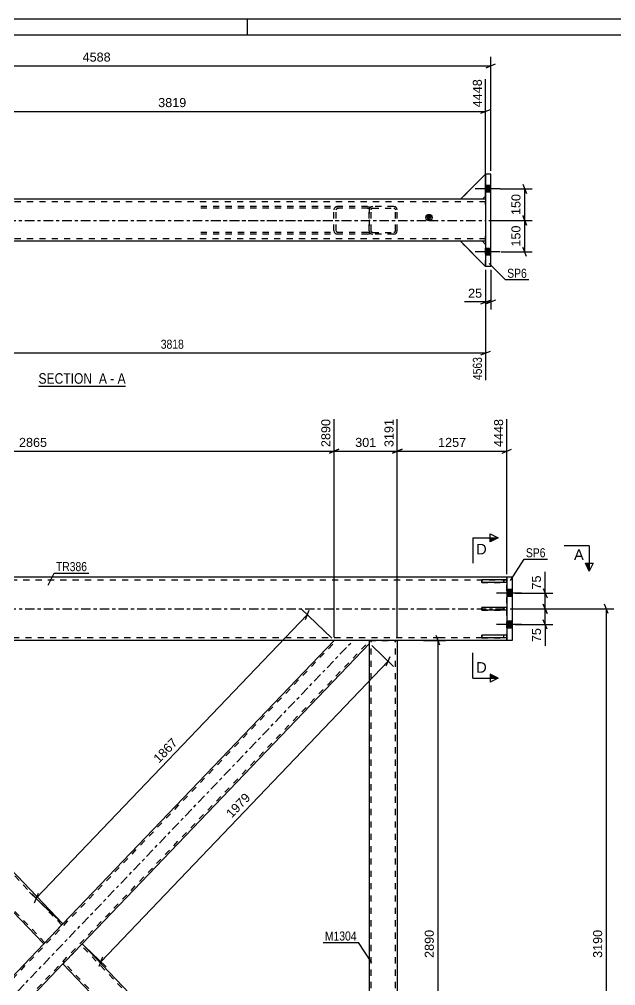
# Model space of a CAD drawing. Header units: millimetres. Extents: x 0 to 841, y 0 to 594.
# Drawn here: x 138.6 to 327.8, y 287.3 to 594 of the extents above; entities that cross this region are included whole.
import ezdxf

# ---------------------------------------------------------------- set-up
doc = ezdxf.new("R2010")
doc.units = ezdxf.units.MM
doc.linetypes.add('DXK_LINE_DOT2', pattern=[3.9198, 1.9599, -1.9599])
doc.linetypes.add('DXK_LINE_DOT3', pattern=[5.9187, 2.979, -0.9799, 0.9799, -0.9799])
doc.styles.add('Arial', font='ARIAL.TTF', dxfattribs={"height": 0.2})
doc.styles.add('Arial Narrow', font='ARIALN.TTF', dxfattribs={"height": 0.2})

# ---------------------------------------------------------------- blocks, each defined once
blk = doc.blocks.new('Unknown-318890635-1126')
at = {"color": 5, "linetype": 'Continuous'}
for p, q in [((841, 594), (0, 594)), ((211, 589), (211, 594)), ((836, 589), (5, 589))]:
    blk.add_line(p, q, dxfattribs=at)
blk = doc.blocks.new('Unknown-318890635-16 - 2944')
at = {"color": 6, "linetype": 'Continuous'}
blk.add_line((144.72, 477.62), (172.37, 477.62), dxfattribs=at)
at = {"color": 0, "linetype": 'Continuous'}
blk.add_wipeout([(162.83, 478.37), (162.83, 481.87), (144.72, 481.87), (144.72, 478.37)], dxfattribs=at)
at = {"color": 7, "linetype": 'Continuous', "style": 'Arial Narrow'}
blk.add_text('SECTION ', height=3.34, dxfattribs=at).set_placement((144.72, 478.37))
at = {"color": 0, "linetype": 'Continuous'}
blk.add_wipeout([(166.44, 478.37), (166.44, 481.87), (163.88, 481.87), (163.88, 478.37)], dxfattribs=at)
blk.add_wipeout([(168.76, 478.37), (168.76, 481.87), (167.49, 481.87), (167.49, 478.37)], dxfattribs=at)
at = {"color": 7, "linetype": 'Continuous', "style": 'Arial Narrow'}
blk.add_text('A', height=3.34, dxfattribs=at).set_placement((163.88, 478.37))
at = {"color": 0, "linetype": 'Continuous'}
blk.add_wipeout([(172.37, 478.37), (172.37, 481.87), (169.81, 481.87), (169.81, 478.37)], dxfattribs=at)
at = {"color": 7, "linetype": 'Continuous', "style": 'Arial Narrow'}
for s, p in [('A', (169.81, 478.37)), ('-', (167.49, 478.37))]:
    blk.add_text(s, height=3.34, dxfattribs=at).set_placement(p)
blk = doc.blocks.new('Part-318890635-4358 - 4290')
at = {"color": 7, "linetype": 'DXK_LINE_DOT2'}
for p, q in [((249.74, 396.93), (258.54, 396.93)), ((249.74, 395.96), (249.74, 396.93)), ((250.27, 204.26), (250.27, 396.93)), ((258.01, 204.26), (258.01, 396.93)), ((249.74, 204.26), (249.74, 205.23)), ((258.54, 204.26), (249.74, 204.26))]:
    blk.add_line(p, q, dxfattribs=at)
at = {"color": 2, "linetype": 'Continuous'}
for p, q in [((249.74, 205.23), (249.74, 395.96)), ((258.54, 396.93), (258.54, 204.26))]:
    blk.add_line(p, q, dxfattribs=at)
blk = doc.blocks.new('Part-318890635-4352 - 4290')
at = {"color": 2, "linetype": 'Continuous'}
for p, q in [((153.21, 295), (158.56, 300.6)), ((249.74, 205.23), (158.56, 300.6)), ((152.47, 294.23), (153.21, 295)), ((238.49, 204.26), (152.47, 294.23)), ((249.74, 204.78), (249.74, 205.23)), ((249.76, 204.26), (249.74, 204.78))]:
    blk.add_line(p, q, dxfattribs=at)
at = {"color": 7, "linetype": 'DXK_LINE_DOT2'}
for p, q in [((249.74, 204.46), (158.19, 300.21)), ((152.53, 294.29), (153.21, 295)), ((152.84, 294.61), (152.87, 294.64)), ((239.23, 204.26), (152.84, 294.61)), ((249.76, 204.26), (238.49, 204.26)), ((249.74, 204.26), (249.74, 204.46)), ((249.74, 204.28), (249.74, 204.26))]:
    blk.add_line(p, q, dxfattribs=at)
blk = doc.blocks.new('Part-318890635-4362 - 4290')
at = {"color": 2, "linetype": 'Continuous'}
for p, q in [((285.31, 406.53), (285.31, 407.33)), ((293.31, 407.33), (285.31, 407.33)), ((293.31, 406.53), (285.31, 406.53)), ((293.31, 406.53), (293.31, 407.33))]:
    blk.add_line(p, q, dxfattribs=at)
at = {"color": 7, "linetype": 'DXK_LINE_DOT2'}
for p, q in [((292.31, 406.53), (292.31, 407.33)), ((293.31, 407.33), (293.31, 407.33)), ((293.31, 407.33), (293.31, 407.33)), ((293.31, 406.53), (293.31, 406.53)), ((293.31, 406.53), (293.31, 406.53))]:
    blk.add_line(p, q, dxfattribs=at)
blk = doc.blocks.new('Part-318890635-4377 - 4290')
at = {"color": 7, "linetype": 'DXK_LINE_DOT2'}
for p, q in [((55.2, 204.46), (239.23, 396.93)), ((65.72, 204.26), (249.74, 396.73)), ((249.76, 396.93), (238.49, 396.93)), ((249.74, 396.73), (249.74, 396.93)), ((152.47, 306.96), (146.38, 300.6)), ((152.47, 294.23), (158.56, 300.6)), ((66.45, 204.26), (55.19, 204.26)), ((55.2, 204.26), (55.2, 204.46))]:
    blk.add_line(p, q, dxfattribs=at)
at = {"color": 7, "linetype": 'DXK_LINE_DOT3'}
blk.add_line((60.37, 204.26), (244.58, 396.93), dxfattribs=at)
at = {"color": 2, "linetype": 'Continuous'}
for p, q in [((238.49, 396.93), (152.47, 306.96)), ((249.74, 395.96), (158.56, 300.6)), ((249.74, 396.41), (249.76, 396.93)), ((249.74, 395.96), (249.74, 396.41)), ((55.2, 205.23), (146.38, 300.6)), ((66.45, 204.26), (152.47, 294.23)), ((55.2, 204.78), (55.19, 204.26)), ((55.2, 205.23), (55.2, 204.78))]:
    blk.add_line(p, q, dxfattribs=at)
blk = doc.blocks.new('Part-318890635-4360 - 4290')
at = {"color": 2, "linetype": 'Continuous'}
for p, q in [((285.31, 398.53), (285.31, 398.56)), ((293.31, 398.56), (285.31, 398.56)), ((285.31, 397.76), (285.31, 398.53)), ((293.31, 397.76), (285.31, 397.76)), ((293.31, 397.76), (293.31, 398.56))]:
    blk.add_line(p, q, dxfattribs=at)
at = {"color": 7, "linetype": 'DXK_LINE_DOT2'}
for p, q in [((285.31, 398.53), (285.31, 398.53)), ((292.31, 397.76), (292.31, 398.56)), ((293.31, 398.56), (293.31, 398.56)), ((293.31, 398.56), (293.31, 398.56)), ((293.31, 397.76), (293.31, 397.76)), ((293.31, 397.76), (293.31, 397.76))]:
    blk.add_line(p, q, dxfattribs=at)
blk = doc.blocks.new('Part-318890635-4318 - 4290')
at = {"color": 7, "linetype": 'DXK_LINE_DOT2'}
for p, q in [((293.31, 416.1), (285.31, 416.1)), ((285.31, 416.1), (285.31, 415.3)), ((285.31, 415.3), (293.31, 415.3)), ((292.31, 416.1), (292.31, 415.3)), ((293.31, 415.3), (293.31, 416.1))]:
    blk.add_line(p, q, dxfattribs=at)
blk = doc.blocks.new('Part-318890635-4319 - 4290')
at = {"color": 7, "linetype": 'DXK_LINE_DOT2'}
for p, q in [((293.31, 398.56), (285.31, 398.56)), ((285.31, 398.56), (285.31, 397.76)), ((285.31, 397.76), (293.31, 397.76)), ((292.31, 397.76), (292.31, 398.56)), ((293.31, 397.76), (293.31, 398.56))]:
    blk.add_line(p, q, dxfattribs=at)
blk = doc.blocks.new('Part-318890635-4324 - 4290')
at = {"color": 7, "linetype": 'DXK_LINE_DOT2'}
for p, q in [((45.8, 416.93), (45.8, 396.93)), ((63.47, 416.93), (45.8, 416.93)), ((45.8, 416.13), (271.87, 416.13)), ((271.97, 416.13), (293.31, 416.13)), ((293.31, 396.93), (293.31, 416.93)), ((271.87, 397.73), (45.8, 397.73)), ((63.47, 396.93), (45.8, 396.93)), ((293.31, 397.73), (271.97, 397.73))]:
    blk.add_line(p, q, dxfattribs=at)
at = {"color": 2, "linetype": 'Continuous'}
for p, q in [((271.87, 416.93), (63.47, 416.93)), ((293.31, 416.93), (271.97, 416.93)), ((271.87, 396.93), (63.47, 396.93)), ((293.31, 396.93), (271.97, 396.93))]:
    blk.add_line(p, q, dxfattribs=at)
at = {"color": 7, "linetype": 'DXK_LINE_DOT3'}
for p, q in [((45.8, 406.93), (271.87, 406.93)), ((271.97, 406.93), (293.31, 406.93))]:
    blk.add_line(p, q, dxfattribs=at)
blk = doc.blocks.new('Bolt-318890635-4325 - 4290')
at = {"linetype": 'Continuous'}
for points in [[(293.31, 413.03), (293.31, 410.83), (294.97, 410.83), (294.97, 413.03)], [(293.31, 413.03), (293.31, 410.83), (294.97, 410.83), (294.97, 413.03)], [(293.31, 403.03), (293.31, 400.83), (294.97, 400.83), (294.97, 403.03)], [(293.31, 403.03), (293.31, 400.83), (294.97, 400.83), (294.97, 403.03)]]:
    blk.add_hatch(color=1, dxfattribs=at).paths.add_polyline_path(points)
at = {"color": 1, "linetype": 'Continuous'}
for p, q in [((297.91, 411.93), (289.97, 411.93)), ((297.91, 411.93), (289.97, 411.93)), ((294.97, 413.03), (293.31, 413.03)), ((294.97, 413.03), (293.31, 413.03)), ((294.97, 410.83), (293.31, 410.83)), ((294.97, 410.83), (293.31, 410.83)), ((297.91, 401.93), (289.97, 401.93)), ((297.91, 401.93), (289.97, 401.93)), ((294.97, 403.03), (293.31, 403.03)), ((294.97, 403.03), (293.31, 403.03)), ((294.97, 400.83), (293.31, 400.83)), ((294.97, 400.83), (293.31, 400.83))]:
    blk.add_line(p, q, dxfattribs=at)
blk = doc.blocks.new('Part-318890635-4382 - 4290')
at = {"color": 2, "linetype": 'Continuous'}
for p, q in [((294.97, 416.93), (293.31, 416.93)), ((293.31, 416.93), (293.31, 396.93)), ((294.97, 416.93), (294.97, 396.93)), ((294.97, 396.93), (293.31, 396.93))]:
    blk.add_line(p, q, dxfattribs=at)
blk = doc.blocks.new('Part-318890635-4341 - 4290')
at = {"color": 7, "linetype": 'DXK_LINE_DOT2'}
for p, q in [((66.45, 396.93), (55.19, 396.93)), ((55.2, 396.41), (55.19, 396.93)), ((55.2, 396.73), (55.2, 396.93)), ((146.75, 300.98), (55.2, 396.73)), ((55.2, 395.96), (55.2, 396.41)), ((58.28, 392.74), (55.2, 395.96)), ((152.1, 306.58), (65.71, 396.93)), ((146.75, 300.98), (146.78, 301.01))]:
    blk.add_line(p, q, dxfattribs=at)
at = {"color": 2, "linetype": 'Continuous'}
for p, q in [((152.47, 306.96), (66.45, 396.93)), ((146.38, 300.6), (58.28, 392.74)), ((152.47, 306.96), (146.38, 300.6))]:
    blk.add_line(p, q, dxfattribs=at)
blk = doc.blocks.new('Part-318890635-4359 - 4290')
at = {"color": 7, "linetype": 'DXK_LINE_DOT2'}
for p, q in [((293.31, 407.33), (285.31, 407.33)), ((285.31, 407.33), (285.31, 406.53)), ((285.31, 406.53), (293.31, 406.53)), ((292.31, 406.53), (292.31, 407.33)), ((293.31, 406.53), (293.31, 407.33))]:
    blk.add_line(p, q, dxfattribs=at)
blk = doc.blocks.new('Part-318890635-4361 - 4290')
at = {"color": 2, "linetype": 'Continuous'}
for p, q in [((285.31, 415.33), (285.31, 416.1)), ((293.31, 416.1), (285.31, 416.1)), ((285.31, 415.3), (285.31, 415.33)), ((293.31, 415.3), (285.31, 415.3)), ((293.31, 416.1), (293.31, 415.3))]:
    blk.add_line(p, q, dxfattribs=at)
at = {"color": 7, "linetype": 'DXK_LINE_DOT2'}
for p, q in [((285.31, 415.33), (285.31, 415.33)), ((292.31, 415.3), (292.31, 416.1)), ((293.31, 416.1), (293.31, 416.1)), ((293.31, 416.1), (293.31, 416.1)), ((293.31, 415.3), (293.31, 415.3)), ((293.31, 415.3), (293.31, 415.3))]:
    blk.add_line(p, q, dxfattribs=at)
blk = doc.blocks.new('Part-318890635-3047 - 2944')
at = {"color": 7, "linetype": 'DXK_LINE_DOT2'}
for p, q in [((249.12, 534.61), (194.78, 534.61)), ((249.12, 534.08), (194.78, 534.08)), ((238.54, 533.96), (238.42, 533.55)), ((239.16, 533.55), (239.22, 533.75)), ((239.9, 534.61), (239.33, 534.53)), ((239.62, 534.04), (239.9, 534.08)), ((249.12, 534.61), (249.69, 534.53)), ((249.12, 534.08), (249.4, 534.04)), ((249.4, 534.04), (249.64, 533.93)), ((249.64, 533.93), (249.67, 533.9)), ((249.67, 533.9), (249.69, 534.53)), ((249.69, 534.53), (249.67, 534.3)), ((249.67, 534.3), (249.67, 526.13)), ((238.42, 526.88), (238.42, 533.55)), ((239.16, 526.88), (239.16, 533.55)), ((249.12, 526.35), (194.78, 526.35)), ((249.12, 525.81), (194.78, 525.81)), ((238.42, 526.88), (238.54, 526.47)), ((239.22, 526.68), (239.16, 526.88)), ((239.33, 525.9), (239.9, 525.81)), ((239.9, 526.35), (239.62, 526.39)), ((249.4, 526.39), (249.12, 526.35)), ((249.12, 525.81), (249.69, 525.9)), ((249.64, 526.5), (249.4, 526.39)), ((249.67, 526.53), (249.64, 526.5)), ((249.69, 525.9), (249.67, 526.53)), ((249.69, 525.9), (249.67, 526.13))]:
    blk.add_line(p, q, dxfattribs=at)
at = {"color": 7, "linetype": 'DXK_LINE_DOT3'}
blk.add_line((199.39, 530.21), (244.51, 530.21), dxfattribs=at)
at = {"color": 7, "linetype": 'DXK_LINE_DOT2'}
for centre, radius, start, end in [((239.67, 533.23), 1.35, 104.3889, 147.3288), ((239.78, 533.39), 0.673, 104.3889, 147.3288), ((239.67, 527.2), 1.35, 212.6712, 255.6111), ((239.78, 527.04), 0.673, 212.6712, 255.6111)]:
    blk.add_arc(centre, radius, start, end, dxfattribs=at)
blk = doc.blocks.new('Part-318890635-3053 - 2944')
at = {"color": 7, "linetype": 'DXK_LINE_DOT2'}
for p, q in [((278.57, 536.88), (286.57, 544.88)), ((286.57, 544.88), (286.57, 537.88)), ((286.57, 537.88), (286.57, 544.88)), ((285.57, 536.88), (278.57, 536.88)), ((286.57, 537.88), (285.57, 536.88))]:
    blk.add_line(p, q, dxfattribs=at)
at = {"color": 7, "linetype": 'DXK_LINE_DOT3'}
for p, q in [((278.57, 536.88), (286.57, 544.88)), ((286.57, 536.88), (278.57, 536.88))]:
    blk.add_line(p, q, dxfattribs=at)
blk = doc.blocks.new('Part-318890635-3055 - 2944')
at = {"color": 7, "linetype": 'DXK_LINE_DOT2'}
for p, q in [((278.57, 536.88), (286.57, 544.88)), ((286.57, 544.88), (286.57, 537.88)), ((286.57, 537.88), (286.57, 544.88)), ((285.57, 536.88), (278.57, 536.88)), ((286.57, 537.88), (285.57, 536.88))]:
    blk.add_line(p, q, dxfattribs=at)
at = {"color": 7, "linetype": 'DXK_LINE_DOT3'}
for p, q in [((278.57, 536.88), (286.57, 544.88)), ((286.57, 536.88), (278.57, 536.88))]:
    blk.add_line(p, q, dxfattribs=at)
blk = doc.blocks.new('Part-318890635-3019 - 2944')
at = {"color": 2, "linetype": 'Continuous'}
for p, q in [((288.24, 544.88), (286.57, 544.88)), ((286.57, 544.88), (286.57, 515.55)), ((288.24, 515.55), (288.24, 544.88)), ((288.24, 515.55), (286.57, 515.55))]:
    blk.add_line(p, q, dxfattribs=at)
at = {"color": 7, "linetype": 'DXK_LINE_DOT3'}
blk.add_line((287.4, 530.21), (287.4, 530.21), dxfattribs=at)
blk = doc.blocks.new('Part-318890635-3073 - 2944')
at = {"color": 7, "linetype": 'DXK_LINE_DOT2'}
for p, q in [((285.57, 523.55), (278.57, 523.55)), ((278.57, 523.55), (286.57, 515.55)), ((286.57, 522.55), (285.57, 523.55)), ((286.57, 515.55), (286.57, 522.55)), ((286.57, 522.55), (286.57, 515.55))]:
    blk.add_line(p, q, dxfattribs=at)
at = {"color": 7, "linetype": 'DXK_LINE_DOT3'}
for p, q in [((286.57, 523.55), (278.57, 523.55)), ((278.57, 523.55), (286.57, 515.55))]:
    blk.add_line(p, q, dxfattribs=at)
blk = doc.blocks.new('Part-318890635-3025 - 2944')
at = {"color": 7, "linetype": 'DXK_LINE_DOT2'}
for p, q in [((249.75, 533.96), (249.67, 533.55)), ((250.21, 533.55), (250.25, 533.75)), ((250.74, 534.61), (250.33, 534.53)), ((250.53, 534.04), (250.74, 534.08)), ((257.41, 534.61), (250.74, 534.61)), ((250.74, 534.08), (250.74, 534.08)), ((250.74, 534.08), (257.41, 534.08)), ((257.81, 534.53), (257.41, 534.61)), ((257.41, 534.08), (257.41, 534.08)), ((257.41, 534.08), (257.61, 534.04)), ((257.9, 533.75), (257.94, 533.55)), ((258.47, 533.55), (258.39, 533.96)), ((249.67, 526.88), (249.67, 533.55)), ((249.67, 533.55), (249.67, 533.55)), ((250.21, 533.55), (250.21, 533.55)), ((250.21, 526.88), (250.21, 533.55)), ((257.94, 533.55), (257.94, 533.55)), ((257.94, 526.88), (257.94, 533.55)), ((258.47, 526.88), (258.47, 533.55)), ((258.47, 533.55), (258.47, 533.55)), ((249.67, 526.88), (249.67, 526.88)), ((249.67, 526.88), (249.75, 526.47)), ((250.21, 526.88), (250.21, 526.88)), ((250.25, 526.68), (250.21, 526.88)), ((250.33, 525.9), (250.74, 525.81)), ((250.74, 526.35), (250.53, 526.39)), ((250.74, 526.35), (250.74, 526.35)), ((250.74, 526.35), (257.41, 526.35)), ((257.41, 525.81), (250.74, 525.81)), ((257.61, 526.39), (257.41, 526.35)), ((257.41, 526.35), (257.41, 526.35)), ((257.41, 525.81), (257.81, 525.9)), ((257.94, 526.88), (257.9, 526.68)), ((257.94, 526.88), (257.94, 526.88)), ((258.39, 526.47), (258.47, 526.88)), ((258.47, 526.88), (258.47, 526.88))]:
    blk.add_line(p, q, dxfattribs=at)
at = {"color": 7, "linetype": 'DXK_LINE_DOT3'}
blk.add_line((254.07, 530.21), (254.07, 530.21), dxfattribs=at)
at = {"color": 7, "linetype": 'DXK_LINE_DOT2'}
for centre, radius, start, end in [((250.74, 533.55), 1.07, 112.5, 157.5), ((250.74, 533.55), 0.533, 112.5, 157.5), ((257.41, 533.55), 0.533, 22.5, 67.5), ((257.41, 533.55), 1.07, 22.5, 67.5), ((250.74, 526.88), 1.07, 202.5, 247.5), ((250.74, 526.88), 0.533, 202.5, 247.5), ((257.41, 526.88), 0.533, 292.5, 337.5), ((257.41, 526.88), 1.07, 292.5, 337.5)]:
    blk.add_arc(centre, radius, start, end, dxfattribs=at)
blk = doc.blocks.new('Part-318890635-3049 - 2944')
at = {"color": 2, "linetype": 'Continuous'}
for p, q in [((285.57, 523.55), (278.57, 523.55)), ((278.57, 523.55), (286.57, 515.55)), ((286.57, 522.55), (285.57, 523.55))]:
    blk.add_line(p, q, dxfattribs=at)
at = {"color": 7, "linetype": 'DXK_LINE_DOT3'}
for p, q in [((286.57, 523.55), (278.57, 523.55)), ((278.57, 523.55), (286.57, 515.55))]:
    blk.add_line(p, q, dxfattribs=at)
at = {"color": 7, "linetype": 'DXK_LINE_DOT2'}
for p, q in [((286.57, 522.55), (286.57, 522.55)), ((286.57, 522.55), (286.57, 522.55)), ((286.57, 515.55), (286.57, 522.55)), ((286.57, 515.55), (286.57, 522.55)), ((286.57, 515.55), (286.57, 515.55)), ((286.57, 515.55), (286.57, 515.55))]:
    blk.add_line(p, q, dxfattribs=at)
blk = doc.blocks.new('Part-318890635-3052 - 2944')
at = {"color": 7, "linetype": 'DXK_LINE_DOT2'}
for p, q in [((285.57, 523.55), (278.57, 523.55)), ((278.57, 523.55), (286.57, 515.55)), ((286.57, 522.55), (285.57, 523.55)), ((286.57, 515.55), (286.57, 522.55)), ((286.57, 522.55), (286.57, 515.55))]:
    blk.add_line(p, q, dxfattribs=at)
at = {"color": 7, "linetype": 'DXK_LINE_DOT3'}
for p, q in [((286.57, 523.55), (278.57, 523.55)), ((278.57, 523.55), (286.57, 515.55))]:
    blk.add_line(p, q, dxfattribs=at)
blk = doc.blocks.new('Part-318890635-3054 - 2944')
at = {"color": 2, "linetype": 'Continuous'}
for p, q in [((286.57, 544.88), (278.57, 536.88)), ((285.57, 536.88), (278.57, 536.88)), ((286.57, 537.88), (285.57, 536.88))]:
    blk.add_line(p, q, dxfattribs=at)
at = {"color": 7, "linetype": 'DXK_LINE_DOT3'}
for p, q in [((278.57, 536.88), (286.57, 544.88)), ((286.57, 536.88), (278.57, 536.88))]:
    blk.add_line(p, q, dxfattribs=at)
at = {"color": 7, "linetype": 'DXK_LINE_DOT2'}
for p, q in [((286.57, 544.88), (286.57, 544.88)), ((286.57, 544.88), (286.57, 537.88)), ((286.57, 544.88), (286.57, 544.88)), ((286.57, 537.88), (286.57, 544.88)), ((286.57, 537.88), (286.57, 537.88)), ((286.57, 537.88), (286.57, 537.88))]:
    blk.add_line(p, q, dxfattribs=at)
blk = doc.blocks.new('Part-318890635-3063 - 2944')
at = {"linetype": 'Continuous'}
blk.add_hatch(color=2, dxfattribs=at).paths.add_polyline_path([(268.57, 530.21), (267.77, 531.61), (269.37, 531.61)])
at = {"color": 2, "linetype": 'Continuous'}
for p, q in [((45.74, 536.88), (45.74, 535.28)), ((87.71, 536.88), (55.74, 536.88)), ((268.47, 536.88), (98.4, 536.88)), ((286.57, 536.88), (268.57, 536.88)), ((45.74, 525.15), (45.74, 535.28)), ((286.57, 535.28), (286.57, 525.15)), ((268.57, 530.21), (267.77, 531.61)), ((267.77, 531.61), (269.37, 531.61)), ((269.37, 531.61), (268.57, 530.21)), ((45.74, 523.55), (45.74, 525.15)), ((87.78, 523.55), (55.74, 523.55)), ((268.47, 523.55), (98.48, 523.55)), ((278.57, 523.55), (268.57, 523.55)), ((286.57, 523.55), (285.57, 523.55))]:
    blk.add_line(p, q, dxfattribs=at)
at = {"color": 7, "linetype": 'DXK_LINE_DOT2'}
for p, q in [((45.74, 536.88), (45.74, 536.41)), ((55.74, 536.88), (45.74, 536.88)), ((98.4, 536.88), (87.71, 536.88)), ((286.57, 536.88), (286.57, 535.28)), ((286.57, 536.88), (286.57, 536.41)), ((268.47, 536.08), (45.74, 536.08)), ((286.57, 536.08), (268.57, 536.08)), ((286.57, 535.28), (286.57, 535.85)), ((45.74, 525.15), (45.74, 523.67)), ((286.57, 523.55), (286.57, 525.15)), ((286.57, 524.35), (286.57, 525.15)), ((268.47, 524.35), (45.74, 524.35)), ((55.74, 523.55), (45.74, 523.55)), ((98.48, 523.55), (87.78, 523.55)), ((286.57, 524.35), (268.57, 524.35)), ((285.57, 523.55), (278.57, 523.55)), ((286.57, 523.55), (286.57, 523.67))]:
    blk.add_line(p, q, dxfattribs=at)
at = {"color": 7, "linetype": 'DXK_LINE_DOT3'}
for p, q in [((45.74, 530.21), (268.47, 530.21)), ((268.57, 530.21), (286.57, 530.21))]:
    blk.add_line(p, q, dxfattribs=at)
at = {"color": 2, "linetype": 'Continuous'}
blk.add_circle((268.57, 531.11), 1, dxfattribs=at)
blk = doc.blocks.new('Bolt-318890635-3069 - 2944')
at = {"linetype": 'Continuous'}
for points in [[(286.57, 541.31), (286.57, 539.11), (288.24, 539.11), (288.24, 541.31)], [(286.57, 541.31), (286.57, 539.11), (288.24, 539.11), (288.24, 541.31)], [(286.57, 521.31), (286.57, 519.11), (288.24, 519.11), (288.24, 521.31)], [(286.57, 521.31), (286.57, 519.11), (288.24, 519.11), (288.24, 521.31)]]:
    blk.add_hatch(color=1, dxfattribs=at).paths.add_polyline_path(points)
at = {"color": 1, "linetype": 'Continuous'}
for p, q in [((291.17, 540.21), (283.24, 540.21)), ((291.17, 540.21), (283.24, 540.21)), ((288.24, 541.31), (286.57, 541.31)), ((288.24, 541.31), (286.57, 541.31)), ((288.24, 539.11), (286.57, 539.11)), ((288.24, 539.11), (286.57, 539.11)), ((288.24, 521.31), (286.57, 521.31)), ((288.24, 521.31), (286.57, 521.31)), ((291.17, 520.21), (283.24, 520.21)), ((291.17, 520.21), (283.24, 520.21)), ((288.24, 519.11), (286.57, 519.11)), ((288.24, 519.11), (286.57, 519.11))]:
    blk.add_line(p, q, dxfattribs=at)
blk = doc.blocks.new('StraightDimension-318890635-4798 - 4290')
at = {"color": 7, "linetype": 'Continuous'}
for p, q in [((250.46, 395.27), (257.39, 388.65)), ((164.47, 294.94), (255.65, 390.31)), ((255.05, 388.81), (256.25, 391.81)), ((159.28, 299.9), (166.21, 293.29)), ((165.07, 296.44), (163.87, 293.44))]:
    blk.add_line(p, q, dxfattribs=at)
at = {"color": 0}
blk.add_wipeout([(213.01, 346.79), (209.97, 349.69), (202.99, 342.4), (206.03, 339.5)], dxfattribs=at)
at = {"color": 3, "style": 'Arial'}
blk.add_text('1979', height=2.865, rotation=46.2835, dxfattribs=at).set_placement((206.01, 340.34))
blk = doc.blocks.new('StraightDimension-318890635-4832 - 4290')
at = {"color": 7, "linetype": 'Continuous'}
for p, q in [((143.98, 315.08), (230, 405.05)), ((237.77, 397.62), (227.94, 407.02)), ((229.4, 403.55), (230.6, 406.54)), ((151.75, 307.65), (141.92, 317.05)), ((144.59, 316.58), (143.38, 313.58))]:
    blk.add_line(p, q, dxfattribs=at)
at = {"color": 0}
blk.add_wipeout([(189.94, 364.23), (186.9, 367.13), (179.93, 359.84), (182.96, 356.93)], dxfattribs=at)
at = {"color": 3, "style": 'Arial'}
blk.add_text('1867', height=2.865, rotation=46.2835, dxfattribs=at).set_placement((182.94, 357.78))
blk = doc.blocks.new('StraightDimension-318890635-4536 - 4290')
at = {"color": 7, "linetype": 'Continuous'}
for p, q in [((47.47, 432.15), (47.47, 470.81)), ((238.49, 397.93), (238.49, 467.15)), ((48.97, 457.56), (45.97, 456.36)), ((47.47, 456.96), (238.49, 456.96)), ((236.99, 456.36), (239.99, 457.56))]:
    blk.add_line(p, q, dxfattribs=at)
at = {"color": 0, "linetype": 'Continuous'}
blk.add_wipeout([(237.89, 467.75), (233.69, 467.75), (233.69, 457.66), (237.89, 457.66)], dxfattribs=at)
at = {"color": 0}
blk.add_wipeout([(148.03, 457.71), (148.03, 461.91), (137.93, 461.91), (137.93, 457.71)], dxfattribs=at)
at = {"color": 3, "linetype": 'Continuous', "style": 'Arial'}
blk.add_text('2890', height=2.865, rotation=90.0002, dxfattribs=at).set_placement((237.29, 458.26))
at = {"color": 3, "style": 'Arial'}
blk.add_text('2865', height=2.865, dxfattribs=at).set_placement((138.53, 458.31))
blk = doc.blocks.new('StraightDimension-318890635-4549 - 4290')
at = {"color": 7, "linetype": 'Continuous'}
for p, q in [((238.49, 397.93), (238.49, 467.15)), ((258.54, 397.93), (258.54, 467.15)), ((239.99, 457.56), (236.99, 456.36)), ((238.49, 456.96), (258.54, 456.96)), ((257.04, 456.36), (260.04, 457.56))]:
    blk.add_line(p, q, dxfattribs=at)
at = {"color": 0}
blk.add_wipeout([(252.45, 457.71), (252.45, 461.91), (244.58, 461.91), (244.58, 457.71)], dxfattribs=at)
at = {"color": 3, "style": 'Arial'}
blk.add_text('301', height=2.865, dxfattribs=at).set_placement((245.18, 458.31))
at = {"color": 0, "linetype": 'Continuous'}
blk.add_wipeout([(257.94, 467.75), (253.74, 467.75), (253.74, 457.66), (257.94, 457.66)], dxfattribs=at)
at = {"color": 3, "linetype": 'Continuous', "style": 'Arial'}
blk.add_text('3191', height=2.865, rotation=90.0002, dxfattribs=at).set_placement((257.34, 458.26))
blk = doc.blocks.new('StraightDimension-318890635-4562 - 4290')
at = {"color": 7, "linetype": 'Continuous'}
for p, q in [((258.54, 397.93), (258.54, 467.15)), ((293.31, 417.93), (293.31, 467.15)), ((260.04, 457.56), (257.04, 456.36)), ((258.54, 456.96), (293.31, 456.96)), ((291.81, 456.36), (294.81, 457.56))]:
    blk.add_line(p, q, dxfattribs=at)
at = {"color": 0, "linetype": 'Continuous'}
blk.add_wipeout([(292.71, 467.75), (288.51, 467.75), (288.51, 457.66), (292.71, 457.66)], dxfattribs=at)
at = {"color": 0}
blk.add_wipeout([(280.97, 457.71), (280.97, 461.91), (270.88, 461.91), (270.88, 457.71)], dxfattribs=at)
at = {"color": 3, "linetype": 'Continuous', "style": 'Arial'}
blk.add_text('4448', height=2.865, rotation=90.0002, dxfattribs=at).set_placement((292.11, 458.26))
at = {"color": 3, "style": 'Arial'}
blk.add_text('1257', height=2.865, dxfattribs=at).set_placement((271.48, 458.31))
blk = doc.blocks.new('StraightDimension-318890635-4812 - 4290')
at = {"color": 7, "linetype": 'Continuous'}
for p, q in [((304.85, 408.43), (306.05, 405.43)), ((294.31, 406.93), (307.85, 406.93)), ((305.45, 401.93), (305.45, 406.93)), ((295.97, 401.93), (307.85, 401.93)), ((306.05, 400.43), (304.85, 403.43))]:
    blk.add_line(p, q, dxfattribs=at)
at = {"color": 0}
blk.add_wipeout([(304.7, 401.4), (300.5, 401.4), (300.5, 395.76), (304.7, 395.76)], dxfattribs=at)
at = {"color": 7, "linetype": 'Continuous'}
blk.add_line((305.45, 401.93), (305.45, 395.23), dxfattribs=at)
blk.add_line((305.45, 401.93), (305.45, 395.23), dxfattribs=at)
at = {"color": 3, "style": 'Arial'}
blk.add_text('75', height=2.865, rotation=90.0002, dxfattribs=at).set_placement((304.1, 396.36))
blk = doc.blocks.new('StraightDimension-318890635-4821 - 4290')
at = {"color": 7, "linetype": 'Continuous'}
for p, q in [((295.97, 411.93), (307.85, 411.93)), ((304.85, 413.43), (306.05, 410.43)), ((305.45, 406.93), (305.45, 411.93)), ((306.05, 405.43), (304.85, 408.43)), ((294.31, 406.93), (307.85, 406.93))]:
    blk.add_line(p, q, dxfattribs=at)
at = {"color": 0}
blk.add_wipeout([(304.7, 418.1), (300.5, 418.1), (300.5, 412.45), (304.7, 412.45)], dxfattribs=at)
at = {"color": 7, "linetype": 'Continuous'}
blk.add_line((305.45, 411.93), (305.45, 418.63), dxfattribs=at)
blk.add_line((305.45, 411.93), (305.45, 418.63), dxfattribs=at)
at = {"color": 3, "style": 'Arial'}
blk.add_text('75', height=2.865, rotation=90.0002, dxfattribs=at).set_placement((304.1, 413.05))
blk = doc.blocks.new('StraightDimension-318890635-4860 - 4290')
at = {"color": 7, "linetype": 'Continuous'}
for p, q in [((266.89, 396.93), (273.87, 396.93)), ((272.07, 395.43), (270.87, 398.43)), ((271.47, 204.26), (271.47, 396.93)), ((270.87, 205.76), (272.07, 202.76)), ((264.41, 204.26), (273.87, 204.26))]:
    blk.add_line(p, q, dxfattribs=at)
at = {"color": 0}
blk.add_wipeout([(270.72, 305.64), (266.52, 305.64), (266.52, 295.55), (270.72, 295.55)], dxfattribs=at)
at = {"color": 3, "style": 'Arial'}
blk.add_text('2890', height=2.865, rotation=90.0002, dxfattribs=at).set_placement((270.12, 296.15))
blk = doc.blocks.new('StraightDimension-318890635-4871 - 4290')
at = {"color": 7, "linetype": 'Continuous'}
for p, q in [((325.48, 405.43), (324.28, 408.43)), ((294.31, 406.93), (327.28, 406.93)), ((324.88, 194.26), (324.88, 406.93)), ((285.81, 194.26), (327.28, 194.26)), ((324.28, 195.76), (325.48, 192.76))]:
    blk.add_line(p, q, dxfattribs=at)
at = {"color": 0}
blk.add_wipeout([(324.13, 305.64), (319.93, 305.64), (319.93, 295.55), (324.13, 295.55)], dxfattribs=at)
at = {"color": 3, "style": 'Arial'}
blk.add_text('3190', height=2.865, rotation=90.0002, dxfattribs=at).set_placement((323.53, 296.15))
blk = doc.blocks.new('StraightDimension-318890635-3116 - 2944')
at = {"color": 7, "linetype": 'Continuous'}
for p, q in [((286.57, 537.88), (286.57, 574.99)), ((87.71, 537.88), (87.71, 572.77)), ((89.21, 565.39), (86.21, 564.19)), ((87.71, 564.79), (286.57, 564.79)), ((285.07, 564.19), (288.07, 565.39))]:
    blk.add_line(p, q, dxfattribs=at)
at = {"color": 0, "linetype": 'Continuous'}
blk.add_wipeout([(285.97, 575.59), (281.77, 575.59), (281.77, 565.49), (285.97, 565.49)], dxfattribs=at)
at = {"color": 0}
blk.add_wipeout([(192.19, 565.54), (192.19, 569.74), (182.09, 569.74), (182.09, 565.54)], dxfattribs=at)
at = {"color": 3, "linetype": 'Continuous', "style": 'Arial'}
blk.add_text('4448', height=2.865, rotation=90.0002, dxfattribs=at).set_placement((285.37, 566.09))
at = {"color": 3, "style": 'Arial'}
blk.add_text('3819', height=2.865, dxfattribs=at).set_placement((182.69, 566.14))
blk = doc.blocks.new('StraightDimension-318890635-3147 - 2944')
at = {"color": 7, "linetype": 'Continuous'}
for p, q in [((286.57, 514.55), (286.57, 501.91)), ((288.24, 514.55), (288.24, 501.91)), ((285.07, 503.71), (288.07, 504.91)), ((286.57, 504.31), (288.24, 504.31)), ((289.74, 504.91), (286.74, 503.71))]:
    blk.add_line(p, q, dxfattribs=at)
at = {"color": 0}
blk.add_wipeout([(286.05, 505.06), (286.05, 509.26), (280.4, 509.26), (280.4, 505.06)], dxfattribs=at)
at = {"color": 7, "linetype": 'Continuous'}
blk.add_line((286.57, 504.31), (279.87, 504.31), dxfattribs=at)
blk.add_line((286.57, 504.31), (279.87, 504.31), dxfattribs=at)
at = {"color": 3, "style": 'Arial'}
blk.add_text('25', height=2.865, dxfattribs=at).set_placement((281, 505.66))
blk = doc.blocks.new('StraightDimension-318890635-3190 - 2944')
at = {"color": 7, "linetype": 'Continuous'}
for p, q in [((291.14, 540.21), (301.36, 540.21)), ((298.36, 541.71), (299.56, 538.71)), ((298.96, 530.21), (298.96, 540.21)), ((299.56, 528.71), (298.36, 531.71)), ((287.57, 530.21), (301.36, 530.21))]:
    blk.add_line(p, q, dxfattribs=at)
at = {"color": 0}
blk.add_wipeout([(298.21, 539.15), (294.01, 539.15), (294.01, 531.28), (298.21, 531.28)], dxfattribs=at)
at = {"color": 3, "style": 'Arial'}
blk.add_text('150', height=2.865, rotation=90.0002, dxfattribs=at).set_placement((297.61, 531.88))
blk = doc.blocks.new('StraightDimension-318890635-3201 - 2944')
at = {"color": 7, "linetype": 'Continuous'}
for p, q in [((298.36, 531.71), (299.56, 528.71)), ((287.57, 530.21), (301.36, 530.21)), ((298.96, 520.21), (298.96, 530.21)), ((299.56, 518.71), (298.36, 521.71)), ((291.44, 520.21), (301.36, 520.21))]:
    blk.add_line(p, q, dxfattribs=at)
at = {"color": 0}
blk.add_wipeout([(298.21, 529.15), (294.01, 529.15), (294.01, 521.28), (298.21, 521.28)], dxfattribs=at)
at = {"color": 3, "style": 'Arial'}
blk.add_text('150', height=2.865, rotation=90.0002, dxfattribs=at).set_placement((297.61, 521.88))
blk = doc.blocks.new('StraightDimension-318890635-3213 - 2944')
at = {"color": 7, "linetype": 'Continuous'}
for p, q in [((39.57, 579.84), (36.57, 578.64)), ((38.07, 560.55), (38.07, 582.09)), ((286.74, 578.64), (289.74, 579.84)), ((288.24, 545.88), (288.24, 582.09)), ((38.07, 579.24), (288.24, 579.24))]:
    blk.add_line(p, q, dxfattribs=at)
at = {"color": 0}
blk.add_wipeout([(168.2, 579.99), (168.2, 584.19), (158.11, 584.19), (158.11, 579.99)], dxfattribs=at)
at = {"color": 3, "style": 'Arial'}
blk.add_text('4588', height=2.865, dxfattribs=at).set_placement((158.71, 580.59))
blk = doc.blocks.new('StraightDimension-318890635-3285 - 2944')
at = {"color": 7, "linetype": 'Continuous'}
for p, q in [((87.78, 521.78), (87.78, 481.34)), ((286.57, 514.55), (286.57, 479.51)), ((89.28, 488.72), (86.28, 487.52)), ((87.78, 488.12), (286.57, 488.12)), ((285.07, 487.52), (288.07, 488.72))]:
    blk.add_line(p, q, dxfattribs=at)
at = {"color": 0}
blk.add_wipeout([(191.43, 488.87), (191.43, 493.07), (182.92, 493.07), (182.92, 488.87)], dxfattribs=at)
at = {"color": 0, "linetype": 'Continuous'}
blk.add_wipeout([(285.97, 487.42), (281.77, 487.42), (281.77, 478.91), (285.97, 478.91)], dxfattribs=at)
at = {"color": 3, "style": 'Arial Narrow'}
blk.add_text('3818', height=2.863, dxfattribs=at).set_placement((183.52, 489.47))
at = {"color": 3, "linetype": 'Continuous', "style": 'Arial Narrow'}
blk.add_text('4563', height=2.863, rotation=90.0002, dxfattribs=at).set_placement((285.37, 479.51))
blk = doc.blocks.new('Mark-318890635-4320 - 4290')
at = {"color": 0}
blk.add_wipeout([(160.12, 418.9), (160.12, 421.9), (150.26, 421.9), (150.26, 418.9)], dxfattribs=at)
blk.add_wipeout([(160.12, 418.9), (160.12, 421.9), (150.26, 421.9), (150.26, 418.9)], dxfattribs=at)
at = {"color": 30, "linetype": 'Continuous'}
for p, q in [((147.77, 414.49), (149.66, 418.3)), ((149.66, 418.3), (160.72, 418.3))]:
    blk.add_line(p, q, dxfattribs=at)
at = {"color": 3, "style": 'Arial Narrow'}
blk.add_text('TR386', height=2.863, dxfattribs=at).set_placement((150.26, 418.9))
blk = doc.blocks.new('Mark-318890635-4354 - 4290')
at = {"color": 0}
blk.add_wipeout([(245.63, 301.66), (245.63, 304.66), (235.58, 304.66), (235.58, 301.66)], dxfattribs=at)
blk.add_wipeout([(245.63, 301.66), (245.63, 304.66), (235.58, 304.66), (235.58, 301.66)], dxfattribs=at)
at = {"color": 30, "linetype": 'Continuous'}
for p in [(234.98, 301.06), (250.42, 294.59)]:
    blk.add_line(p, (246.23, 301.06), dxfattribs=at)
at = {"color": 3, "style": 'Arial Narrow'}
blk.add_text('M1304', height=2.863, dxfattribs=at).set_placement((235.58, 301.66))
blk = doc.blocks.new('Mark-318890635-4378 - 4290')
at = {"color": 0}
blk.add_wipeout([(305.55, 423.29), (305.55, 426.29), (299.34, 426.29), (299.34, 423.29)], dxfattribs=at)
blk.add_wipeout([(305.55, 423.29), (305.55, 426.29), (299.34, 426.29), (299.34, 423.29)], dxfattribs=at)
at = {"color": 30, "linetype": 'Continuous'}
for p, q in [((294.42, 415.91), (298.74, 422.69)), ((298.74, 422.69), (306.15, 422.69))]:
    blk.add_line(p, q, dxfattribs=at)
at = {"color": 3, "style": 'Arial Narrow'}
blk.add_text('SP6', height=2.863, dxfattribs=at).set_placement((299.34, 423.29))
blk = doc.blocks.new('SectionMark-318890635-4890 - 4290')
at = {"color": 6, "linetype": 'Continuous'}
for p, q in [((282.54, 429.45), (290.54, 429.45)), ((288.04, 430.7), (290.54, 429.45)), ((282.54, 384.92), (290.54, 384.92)), ((290.54, 384.92), (288.04, 383.67))]:
    blk.add_line(p, q, dxfattribs=at)
at = {"color": 0, "linetype": 'Continuous'}
for points in [[(286.91, 424.2), (286.91, 427.7), (283.54, 427.7), (283.54, 424.2)], [(286.91, 386.67), (286.91, 390.17), (283.54, 390.17), (283.54, 386.67)]]:
    blk.add_wipeout(points, dxfattribs=at)
at = {"linetype": 'Continuous'}
for points in [[(288.04, 428.2), (288.04, 429.45), (290.54, 429.45)], [(288.04, 384.92), (288.04, 386.17), (290.54, 384.92)]]:
    blk.add_hatch(color=6, dxfattribs=at).paths.add_polyline_path(points)
at = {"color": 6, "linetype": 'Continuous'}
for p, q in [((282.54, 429.45), (282.54, 421.45)), ((288.04, 428.2), (288.04, 430.7)), ((290.54, 429.45), (288.04, 428.2)), ((282.54, 384.92), (282.54, 392.92)), ((290.54, 384.92), (288.04, 386.17)), ((288.04, 386.17), (288.04, 383.67))]:
    blk.add_line(p, q, dxfattribs=at)
at = {"color": 3, "linetype": 'Continuous', "style": 'Arial'}
for p in [(283.54, 424.2), (283.54, 386.67)]:
    blk.add_text('D', height=3.34, dxfattribs=at).set_placement(p)
blk = doc.blocks.new('SectionMark-318890635-4894 - 4290')
at = {"color": 6, "linetype": 'Continuous'}
for p, q in [((9.22, 426.93), (9.22, 418.93)), ((319.46, 426.93), (319.46, 418.93)), ((9.22, 418.93), (7.97, 421.43)), ((320.71, 421.43), (319.46, 418.93))]:
    blk.add_line(p, q, dxfattribs=at)
at = {"color": 0, "linetype": 'Continuous'}
for points in [[(14.08, 422.43), (14.08, 425.93), (10.97, 425.93), (10.97, 422.43)], [(317.71, 422.43), (317.71, 425.93), (314.6, 425.93), (314.6, 422.43)]]:
    blk.add_wipeout(points, dxfattribs=at)
at = {"linetype": 'Continuous'}
for points in [[(9.22, 421.43), (10.47, 421.43), (9.22, 418.93)], [(318.21, 421.43), (319.46, 421.43), (319.46, 418.93)]]:
    blk.add_hatch(color=6, dxfattribs=at).paths.add_polyline_path(points)
at = {"color": 6, "linetype": 'Continuous'}
for p, q in [((9.22, 426.93), (17.22, 426.93)), ((319.46, 426.93), (311.46, 426.93)), ((10.47, 421.43), (7.97, 421.43)), ((9.22, 418.93), (10.47, 421.43)), ((318.21, 421.43), (320.71, 421.43)), ((319.46, 418.93), (318.21, 421.43))]:
    blk.add_line(p, q, dxfattribs=at)
at = {"color": 3, "linetype": 'Continuous', "style": 'Arial'}
for p in [(10.97, 422.43), (314.6, 422.43)]:
    blk.add_text('A', height=3.34, dxfattribs=at).set_placement(p)
blk = doc.blocks.new('Mark-318890635-3015 - 2944')
at = {"color": 0}
blk.add_wipeout([(299.63, 511.99), (299.63, 514.99), (293.41, 514.99), (293.41, 511.99)], dxfattribs=at)
blk.add_wipeout([(299.63, 511.99), (299.63, 514.99), (293.41, 514.99), (293.41, 511.99)], dxfattribs=at)
at = {"color": 30, "linetype": 'Continuous'}
for p, q in [((287.65, 516.56), (292.81, 511.39)), ((292.81, 511.39), (300.23, 511.39))]:
    blk.add_line(p, q, dxfattribs=at)
at = {"color": 3, "style": 'Arial Narrow'}
blk.add_text('SP6', height=2.863, dxfattribs=at).set_placement((293.41, 511.99))

msp = doc.modelspace()

# ---------------------------------------------------------------- block references
for name in ['Unknown-318890635-1126', 'Part-318890635-3053 - 2944', 'Part-318890635-3055 - 2944', 'Part-318890635-3054 - 2944', 'Part-318890635-3019 - 2944', 'Bolt-318890635-3069 - 2944', 'Part-318890635-3063 - 2944', 'Part-318890635-3047 - 2944', 'Part-318890635-3025 - 2944', 'Part-318890635-3073 - 2944', 'Part-318890635-3049 - 2944', 'Part-318890635-3052 - 2944', 'Part-318890635-4324 - 4290', 'Part-318890635-4318 - 4290', 'Part-318890635-4361 - 4290', 'Part-318890635-4382 - 4290', 'Bolt-318890635-4325 - 4290', 'Part-318890635-4362 - 4290', 'Part-318890635-4359 - 4290', 'Part-318890635-4377 - 4290', 'Part-318890635-4341 - 4290', 'Part-318890635-4358 - 4290', 'Part-318890635-4360 - 4290', 'Part-318890635-4319 - 4290', 'Part-318890635-4352 - 4290']:
    msp.add_blockref(name, (0, 0))

# ---------------------------------------------------------------- next in the draw order: block references
for name in ['StraightDimension-318890635-3116 - 2944', 'StraightDimension-318890635-3147 - 2944', 'Unknown-318890635-16 - 2944', 'StraightDimension-318890635-4798 - 4290']:
    msp.add_blockref(name, (0, 0))

# ---------------------------------------------------------------- next in the draw order: block references
for name in ['StraightDimension-318890635-3213 - 2944', 'StraightDimension-318890635-3190 - 2944', 'StraightDimension-318890635-4832 - 4290', 'Mark-318890635-4354 - 4290']:
    msp.add_blockref(name, (0, 0))

# ---------------------------------------------------------------- next in the draw order: block references
for name in ['StraightDimension-318890635-3201 - 2944', 'StraightDimension-318890635-4536 - 4290']:
    msp.add_blockref(name, (0, 0))

# ---------------------------------------------------------------- next in the draw order: block references
for name in ['StraightDimension-318890635-3285 - 2944', 'StraightDimension-318890635-4549 - 4290', 'Mark-318890635-4320 - 4290']:
    msp.add_blockref(name, (0, 0))

# ---------------------------------------------------------------- next in the draw order: block references
for name in ['Mark-318890635-3015 - 2944', 'StraightDimension-318890635-4562 - 4290']:
    msp.add_blockref(name, (0, 0))

# ---------------------------------------------------------------- next in the draw order: block references
for name in ['StraightDimension-318890635-4812 - 4290', 'StraightDimension-318890635-4860 - 4290']:
    msp.add_blockref(name, (0, 0))

# ---------------------------------------------------------------- next in the draw order: block references
msp.add_blockref('StraightDimension-318890635-4821 - 4290', (0, 0))

# ---------------------------------------------------------------- next in the draw order: block references
for name in ['Mark-318890635-4378 - 4290', 'StraightDimension-318890635-4871 - 4290']:
    msp.add_blockref(name, (0, 0))

# ---------------------------------------------------------------- next in the draw order: block references
msp.add_blockref('SectionMark-318890635-4890 - 4290', (0, 0))

# ---------------------------------------------------------------- next in the draw order: block references
msp.add_blockref('SectionMark-318890635-4894 - 4290', (0, 0))

doc.saveas('drawing.dxf')
